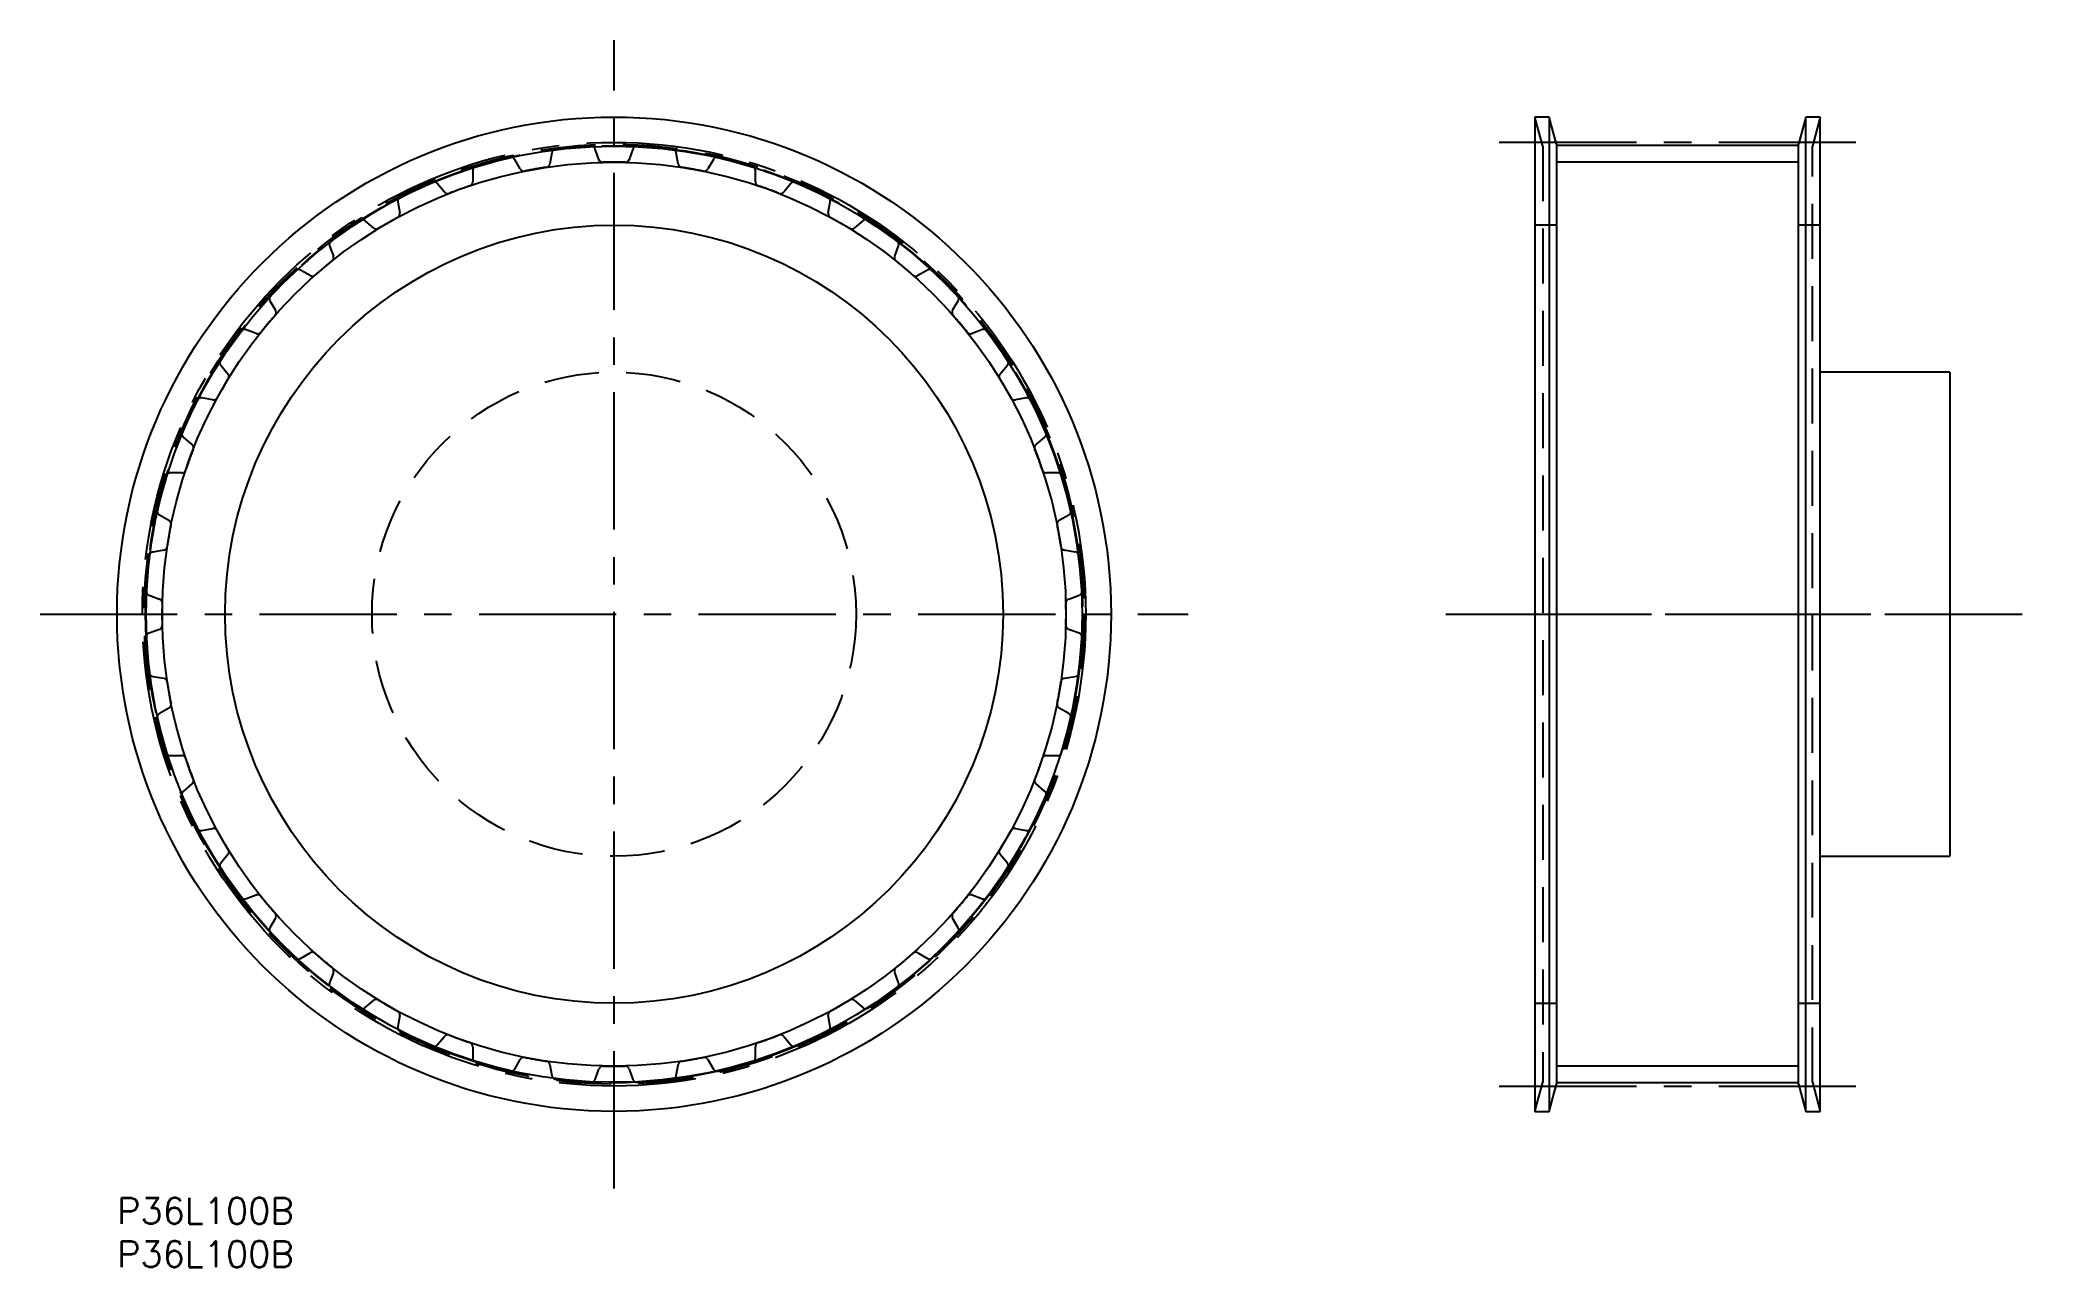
# Model space of a CAD drawing. Extents: x -9 to 222, y -8 to 134.
import ezdxf

# ---------------------------------------------------------------- set-up
doc = ezdxf.new("R2010")
doc.units = 0
doc.header["$LTSCALE"] = 0.5
for name, pattern in [('CENTER', [50.8, 31.75, -6.35, 6.35, -6.35]), ('DASHED', [19.05, 12.7, -6.35]), ('PHANTOM', [63.5, 31.75, -6.35, 6.35, -6.35, 6.35, -6.35])]:
    doc.linetypes.add(name, pattern=pattern)
for name, color, linetype in [('MSM_CENTER', 1, 'CENTER'), ('MSM_CONTINUOUS', 7, 'CONTINUOUS'), ('MSM_DASHED', 4, 'DASHED'), ('MSM_IMAGINARY', 6, 'PHANTOM'), ('MSM_NARROW', 5, 'CONTINUOUS'), ('MSM_PART_NUMBER', 7, 'CONTINUOUS')]:
    doc.layers.add(name, color=color, linetype=linetype)
doc.styles.get("Standard").update_dxf_attribs({"font": 'txt.shx', "height": 3, "bigfont": 'bigfont.shx'})

msp = doc.modelspace()

# ---------------------------------------------------------------- linework, layer by layer
at = {"layer": 'MSM_CENTER'}
for p, q in [((57.5, 1.09), (57.5, 133.91)), ((159.91, 122.08), (201.16, 122.08)), ((-8.91, 67.5), (123.91, 67.5)), ((153.72, 67.5), (222.36, 67.5)), ((161.64, 67.5), (214.44, 67.5)), ((159.91, 12.93), (201.16, 12.93))]:
    msp.add_line(p, q, dxfattribs=at)
msp.add_circle((57.5, 67.5), 54.57, dxfattribs=at)
at = {"layer": 'MSM_CONTINUOUS'}
for p, q in [((165.69, 125), (164.04, 125)), ((164.04, 125), (164.04, 10)), ((166.54, 121.85), (165.69, 125)), ((165.69, 125), (165.69, 10)), ((195.38, 125), (194.54, 121.85)), ((197.04, 125), (195.38, 125)), ((195.38, 10), (195.38, 125)), ((197.04, 10), (197.04, 125)), ((166.54, 121.85), (166.54, 13.15)), ((194.54, 121.7), (166.54, 121.7)), ((194.54, 13.15), (194.54, 121.85)), ((212.04, 95.5), (197.04, 95.5)), ((212.04, 95.5), (212.04, 39.5)), ((197.04, 39.5), (212.04, 39.5)), ((165.69, 10), (166.54, 13.15)), ((194.54, 13.31), (166.54, 13.31)), ((194.54, 13.15), (195.38, 10)), ((164.04, 10), (165.69, 10)), ((195.38, 10), (197.04, 10))]:
    msp.add_line(p, q, dxfattribs=at)
for radius in [57.5, 54.14, 45]:
    msp.add_circle((57.5, 67.5), radius, dxfattribs=at)
at = {"layer": 'MSM_DASHED'}
for p, q in [((164.94, 121.64), (164.04, 125)), ((197.04, 125), (196.14, 121.64)), ((50.31, 120.86), (50.09, 119.6)), ((55.75, 120.1), (55.31, 121.3)), ((59.69, 121.3), (59.25, 120.1)), ((64.91, 119.6), (64.69, 120.86)), ((164.94, 121.64), (164.94, 13.36)), ((196.14, 13.36), (196.14, 121.64)), ((41.15, 118.8), (41.15, 117.52)), ((46.64, 119), (46.01, 120.1)), ((68.99, 120.1), (68.36, 119)), ((73.85, 117.52), (73.85, 118.8)), ((37.87, 116.33), (37.05, 117.31)), ((77.95, 117.31), (77.13, 116.33)), ((32.49, 115.19), (32.71, 113.93)), ((82.29, 113.93), (82.51, 115.19)), ((29.69, 112.18), (28.71, 113)), ((86.29, 113), (85.31, 112.18)), ((166.54, 112.5), (164.04, 112.5)), ((197.04, 112.5), (194.54, 112.5)), ((24.59, 110.12), (25.03, 108.92)), ((89.97, 108.92), (90.41, 110.12)), ((22.35, 106.67), (21.24, 107.31)), ((93.76, 107.31), (92.65, 106.67)), ((17.69, 103.76), (18.33, 102.65)), ((96.67, 102.65), (97.31, 103.76)), ((16.08, 99.97), (14.88, 100.41)), ((100.12, 100.41), (98.92, 99.97)), ((12, 96.29), (12.82, 95.31)), ((102.18, 95.31), (103, 96.29)), ((11.07, 92.29), (9.81, 92.51)), ((105.19, 92.51), (103.93, 92.29)), ((7.69, 87.95), (8.67, 87.13)), ((106.33, 87.13), (107.31, 87.95)), ((7.48, 83.85), (6.2, 83.85)), ((108.8, 83.85), (107.52, 83.85)), ((4.9, 78.99), (6, 78.36)), ((109, 78.36), (110.1, 78.99)), ((5.4, 74.91), (4.14, 74.69)), ((110.86, 74.69), (109.6, 74.91)), ((3.7, 69.69), (4.9, 69.25)), ((110.1, 69.25), (111.3, 69.69)), ((4.9, 65.75), (3.7, 65.31)), ((111.3, 65.31), (110.1, 65.75)), ((4.14, 60.31), (5.4, 60.09)), ((109.6, 60.09), (110.86, 60.31)), ((6, 56.64), (4.9, 56.01)), ((110.1, 56.01), (109, 56.64)), ((6.2, 51.15), (7.48, 51.15)), ((107.52, 51.15), (108.8, 51.15)), ((8.67, 47.87), (7.69, 47.05)), ((107.31, 47.05), (106.33, 47.87)), ((9.81, 42.49), (11.07, 42.71)), ((103.93, 42.71), (105.19, 42.49)), ((12.82, 39.69), (12, 38.71)), ((103, 38.71), (102.18, 39.69)), ((14.88, 34.59), (16.08, 35.03)), ((98.92, 35.03), (100.12, 34.59)), ((18.33, 32.35), (17.69, 31.24)), ((97.31, 31.24), (96.67, 32.35)), ((21.24, 27.69), (22.35, 28.33)), ((92.65, 28.33), (93.76, 27.69)), ((25.03, 26.08), (24.59, 24.88)), ((90.41, 24.88), (89.97, 26.08)), ((28.71, 22), (29.69, 22.82)), ((32.71, 21.07), (32.49, 19.81)), ((82.51, 19.81), (82.29, 21.07)), ((85.31, 22.82), (86.29, 22)), ((164.04, 22.5), (166.54, 22.5)), ((194.54, 22.5), (197.04, 22.5)), ((37.05, 17.69), (37.87, 18.67)), ((77.13, 18.67), (77.95, 17.69)), ((41.15, 17.48), (41.15, 16.2)), ((73.85, 16.2), (73.85, 17.48)), ((46.01, 14.9), (46.64, 16)), ((50.09, 15.4), (50.31, 14.14)), ((55.31, 13.7), (55.75, 14.9)), ((59.25, 14.9), (59.69, 13.7)), ((64.69, 14.14), (64.91, 15.4)), ((68.36, 16), (68.99, 14.9)), ((164.04, 10), (164.94, 13.36)), ((196.14, 13.36), (197.04, 10))]:
    msp.add_line(p, q, dxfattribs=at)
for radius in [54.35, 28]:
    msp.add_circle((57.5, 67.5), radius, dxfattribs=at)
for centre, radius, start, end in [((57.5, 67.5), 54.2, 102.8348, 107.1652), ((45.57, 119.85), 0.5, 30, 102.8348), ((50.8, 120.78), 0.5, 97.1652, 170), ((57.5, 67.5), 54.19, 92.8348, 97.1652), ((54.84, 121.13), 0.5, 20, 92.8348), ((60.16, 121.13), 0.5, 87.1652, 160), ((57.5, 67.5), 54.19, 82.8348, 87.1652), ((64.2, 120.78), 0.5, 10, 82.8348), ((69.43, 119.85), 0.5, 77.1652, 150), ((57.5, 67.5), 54.19, 72.8348, 77.1652), ((41.65, 118.8), 0.5, 107.1652, 180), ((47.08, 119.25), 0.5, 210, 281.3878), ((57.5, 67.5), 52.29, 98.6122, 101.3878), ((49.6, 119.69), 0.5, 278.6122, 350), ((56.22, 120.27), 0.5, 200, 271.3878), ((57.5, 67.5), 52.28, 88.6122, 91.3878), ((58.78, 120.27), 0.5, 268.6122, 340), ((65.4, 119.69), 0.5, 190, 261.3878), ((57.5, 67.5), 52.28, 78.6122, 81.3878), ((67.92, 119.25), 0.5, 258.6122, 330), ((73.35, 118.8), 0.5, 0, 72.8348), ((32.99, 115.27), 0.5, 117.1652, 190), ((57.5, 67.5), 54.19, 112.8348, 117.1652), ((36.66, 116.99), 0.5, 40, 112.8348), ((38.25, 116.65), 0.5, 220, 291.3878), ((57.5, 67.5), 52.28, 108.6122, 111.3878), ((40.65, 117.52), 0.5, 288.6122, 0), ((74.35, 117.52), 0.5, 180, 251.3878), ((57.5, 67.5), 52.29, 68.6122, 71.3878), ((76.75, 116.65), 0.5, 248.6122, 320), ((78.34, 116.99), 0.5, 67.1652, 140), ((57.5, 67.5), 54.19, 62.8348, 67.1652), ((82.01, 115.27), 0.5, 350, 62.8348), ((57.5, 67.5), 52.28, 118.6122, 121.3878), ((32.22, 113.84), 0.5, 298.6122, 10), ((82.78, 113.84), 0.5, 170, 241.3878), ((57.5, 67.5), 52.28, 58.6122, 61.3878), ((57.5, 67.5), 54.19, 122.8348, 127.1652), ((28.39, 112.62), 0.5, 50, 122.8348), ((30.01, 112.56), 0.5, 230, 301.3878), ((84.99, 112.56), 0.5, 238.6122, 310), ((86.61, 112.62), 0.5, 57.1652, 130), ((57.5, 67.5), 54.19, 52.8348, 57.1652), ((25.06, 110.29), 0.5, 127.1652, 200), ((24.56, 108.75), 0.5, 308.6122, 20), ((90.44, 108.75), 0.5, 160, 231.3878), ((89.94, 110.29), 0.5, 340, 52.8348), ((57.5, 67.5), 54.19, 132.8348, 137.1652), ((20.99, 106.88), 0.5, 60, 132.8348), ((22.6, 107.1), 0.5, 240, 311.3878), ((57.5, 67.5), 52.28, 128.6122, 131.3878), ((57.5, 67.5), 52.29, 48.6122, 51.3878), ((92.4, 107.1), 0.5, 228.6122, 300), ((94.01, 106.88), 0.5, 47.1652, 120), ((57.5, 67.5), 54.19, 42.8348, 47.1652), ((18.12, 104.01), 0.5, 137.1652, 210), ((96.88, 104.01), 0.5, 330, 42.8348), ((57.5, 67.5), 52.28, 138.6122, 141.3878), ((17.9, 102.4), 0.5, 318.6122, 30), ((97.1, 102.4), 0.5, 150, 221.3878), ((57.5, 67.5), 52.29, 38.6122, 41.3878), ((57.5, 67.5), 54.19, 142.8348, 147.1652), ((14.71, 99.94), 0.5, 70, 142.8348), ((16.25, 100.44), 0.5, 250, 321.3878), ((98.75, 100.44), 0.5, 218.6122, 290), ((100.29, 99.94), 0.5, 37.1652, 110), ((57.5, 67.5), 54.19, 32.8348, 37.1652), ((12.38, 96.61), 0.5, 147.1652, 220), ((12.44, 94.99), 0.5, 328.6122, 40), ((102.56, 94.99), 0.5, 140, 211.3878), ((102.62, 96.61), 0.5, 320, 32.8348), ((9.73, 92.01), 0.5, 80, 152.8348), ((11.16, 92.78), 0.5, 260, 331.3878), ((57.5, 67.5), 52.28, 148.6122, 151.3878), ((57.5, 67.5), 52.29, 28.6122, 31.3878), ((103.84, 92.78), 0.5, 208.6122, 280), ((105.27, 92.01), 0.5, 27.1652, 100), ((57.5, 67.5), 54.19, 152.8348, 157.1652), ((57.5, 67.5), 54.19, 22.8348, 27.1652), ((8.01, 88.34), 0.5, 157.1652, 230), ((106.99, 88.34), 0.5, 310, 22.8348), ((57.5, 67.5), 52.28, 158.6122, 161.3878), ((8.35, 86.75), 0.5, 338.6122, 50), ((106.65, 86.75), 0.5, 130, 201.3878), ((57.5, 67.5), 52.28, 18.6122, 21.3878), ((57.5, 67.5), 54.19, 162.8348, 167.1652), ((6.2, 83.35), 0.5, 90, 162.8348), ((7.48, 84.35), 0.5, 270, 341.3878), ((107.52, 84.35), 0.5, 198.6122, 270), ((108.8, 83.35), 0.5, 17.1652, 90), ((57.5, 67.5), 54.19, 12.8348, 17.1652), ((5.15, 79.43), 0.5, 167.1652, 240), ((109.85, 79.43), 0.5, 300, 12.8348), ((57.5, 67.5), 52.29, 168.6122, 171.3878), ((5.75, 77.92), 0.5, 348.6122, 60), ((109.25, 77.92), 0.5, 120, 191.3878), ((57.5, 67.5), 52.29, 8.6122, 11.3878), ((57.5, 67.5), 54.19, 172.8348, 177.1652), ((4.22, 74.2), 0.5, 100, 172.8348), ((5.31, 75.4), 0.5, 280, 351.3878), ((109.69, 75.4), 0.5, 188.6122, 260), ((110.78, 74.2), 0.5, 7.1652, 80), ((57.5, 67.5), 54.19, 2.8348, 7.1652), ((3.87, 70.16), 0.5, 177.1652, 250), ((111.13, 70.16), 0.5, 290, 2.8348), ((4.73, 68.78), 0.5, 358.6122, 70), ((57.5, 67.5), 52.29, 178.6122, 181.3878), ((110.27, 68.78), 0.5, 110, 181.3878), ((57.5, 67.5), 52.29, 358.6122, 1.3878), ((3.87, 64.84), 0.5, 110, 182.8348), ((57.5, 67.5), 54.19, 182.8348, 187.1652), ((4.73, 66.22), 0.5, 290, 1.3878), ((110.27, 66.22), 0.5, 178.6122, 250), ((57.5, 67.5), 54.19, 352.8348, 357.1652), ((111.13, 64.84), 0.5, 357.1652, 70), ((4.22, 60.8), 0.5, 187.1652, 260), ((110.78, 60.8), 0.5, 280, 352.8348), ((5.31, 59.6), 0.5, 8.6122, 80), ((57.5, 67.5), 52.28, 188.6122, 191.3878), ((57.5, 67.5), 52.29, 348.6122, 351.3878), ((109.69, 59.6), 0.5, 100, 171.3878), ((5.15, 55.57), 0.5, 120, 192.8348), ((5.75, 57.08), 0.5, 300, 11.3878), ((109.25, 57.08), 0.5, 168.6122, 240), ((109.85, 55.57), 0.5, 347.1652, 60), ((57.5, 67.5), 54.19, 192.8348, 197.1652), ((57.5, 67.5), 54.19, 342.8348, 347.1652), ((6.2, 51.65), 0.5, 197.1652, 270), ((7.48, 50.65), 0.5, 18.6122, 90), ((107.52, 50.65), 0.5, 90, 161.3878), ((108.8, 51.65), 0.5, 270, 342.8348), ((57.5, 67.5), 52.29, 198.6122, 201.3878), ((57.5, 67.5), 52.29, 338.6122, 341.3878), ((8.01, 46.66), 0.5, 130, 202.8348), ((57.5, 67.5), 54.19, 202.8348, 207.1652), ((8.35, 48.25), 0.5, 310, 21.3878), ((57.5, 67.5), 54.19, 332.8348, 337.1652), ((106.65, 48.25), 0.5, 158.6122, 230), ((106.99, 46.66), 0.5, 337.1652, 50), ((9.73, 42.99), 0.5, 207.1652, 280), ((11.16, 42.22), 0.5, 28.6122, 100), ((57.5, 67.5), 52.29, 208.6122, 211.3878), ((57.5, 67.5), 52.28, 328.6122, 331.3878), ((103.84, 42.22), 0.5, 80, 151.3878), ((105.27, 42.99), 0.5, 260, 332.8348), ((12.44, 40.01), 0.5, 320, 31.3878), ((102.56, 40.01), 0.5, 148.6122, 220), ((12.38, 38.39), 0.5, 140, 212.8348), ((57.5, 67.5), 54.19, 212.8348, 217.1652), ((57.5, 67.5), 54.19, 322.8348, 327.1652), ((102.62, 38.39), 0.5, 327.1652, 40), ((14.71, 35.06), 0.5, 217.1652, 290), ((16.25, 34.56), 0.5, 38.6122, 110), ((57.5, 67.5), 52.28, 218.6122, 221.3878), ((57.5, 67.5), 52.29, 318.6122, 321.3878), ((98.75, 34.56), 0.5, 70, 141.3878), ((100.29, 35.06), 0.5, 250, 322.8348), ((17.9, 32.6), 0.5, 330, 41.3878), ((97.1, 32.6), 0.5, 138.6122, 210), ((18.12, 30.99), 0.5, 150, 222.8348), ((57.5, 67.5), 54.19, 222.8348, 227.1652), ((57.5, 67.5), 54.19, 312.8348, 317.1652), ((96.88, 30.99), 0.5, 317.1652, 30), ((20.99, 28.12), 0.5, 227.1652, 300), ((22.6, 27.9), 0.5, 48.6122, 120), ((57.5, 67.5), 52.28, 228.6122, 231.3878), ((57.5, 67.5), 52.29, 308.6122, 311.3878), ((92.4, 27.9), 0.5, 60, 131.3878), ((94.01, 28.12), 0.5, 240, 312.8348), ((24.56, 26.25), 0.5, 340, 51.3878), ((90.44, 26.25), 0.5, 128.6122, 200), ((25.06, 24.71), 0.5, 160, 232.8348), ((57.5, 67.5), 54.19, 232.8348, 237.1652), ((57.5, 67.5), 54.19, 302.8348, 307.1652), ((89.94, 24.71), 0.5, 307.1652, 20), ((28.39, 22.38), 0.5, 237.1652, 310), ((30.01, 22.44), 0.5, 58.6122, 130), ((57.5, 67.5), 52.29, 238.6122, 241.3878), ((32.22, 21.16), 0.5, 350, 61.3878), ((82.78, 21.16), 0.5, 118.6122, 190), ((57.5, 67.5), 52.28, 298.6122, 301.3878), ((84.99, 22.44), 0.5, 50, 121.3878), ((86.61, 22.38), 0.5, 230, 302.8348), ((32.99, 19.73), 0.5, 170, 242.8348), ((57.5, 67.5), 54.19, 242.8348, 247.1652), ((38.25, 18.35), 0.5, 68.6122, 140), ((57.5, 67.5), 52.28, 248.6122, 251.3878), ((57.5, 67.5), 52.28, 288.6122, 291.3878), ((76.75, 18.35), 0.5, 40, 111.3878), ((57.5, 67.5), 54.19, 292.8348, 297.1652), ((82.01, 19.73), 0.5, 297.1652, 10), ((36.66, 18.01), 0.5, 247.1652, 320), ((40.65, 17.48), 0.5, 0, 71.3878), ((41.65, 16.2), 0.5, 180, 252.8348), ((47.08, 15.75), 0.5, 78.6122, 150), ((57.5, 67.5), 52.29, 258.6122, 261.3878), ((57.5, 67.5), 52.29, 278.6122, 281.3878), ((67.92, 15.75), 0.5, 30, 101.3878), ((73.35, 16.2), 0.5, 287.1652, 0), ((74.35, 17.48), 0.5, 108.6122, 180), ((78.34, 18.01), 0.5, 220, 292.8348), ((57.5, 67.5), 54.19, 252.8348, 257.1652), ((45.57, 15.15), 0.5, 257.1652, 330), ((49.6, 15.31), 0.5, 10, 81.3878), ((50.8, 14.22), 0.5, 190, 262.8348), ((56.22, 14.73), 0.5, 88.6122, 160), ((57.5, 67.5), 52.29, 268.6122, 271.3878), ((58.78, 14.73), 0.5, 20, 91.3878), ((64.2, 14.22), 0.5, 277.1652, 350), ((65.4, 15.31), 0.5, 98.6122, 170), ((69.43, 15.15), 0.5, 210, 282.8348), ((57.5, 67.5), 54.19, 282.8348, 287.1652), ((57.5, 67.5), 54.19, 262.8348, 267.1652), ((54.84, 13.87), 0.5, 267.1652, 340), ((60.16, 13.87), 0.5, 200, 272.8348), ((57.5, 67.5), 54.19, 272.8348, 277.1652)]:
    msp.add_arc(centre, radius, start, end, dxfattribs=at)
at = {"layer": 'MSM_IMAGINARY'}
msp.add_circle((57.5, 67.5), 54.2, dxfattribs=at)
at = {"layer": 'MSM_NARROW'}
for p, q in [((55.88, 119.76), (55.75, 120.1)), ((59.13, 119.76), (59.25, 120.1)), ((194.54, 119.79), (166.54, 119.79)), ((194.54, 15.22), (166.54, 15.22))]:
    msp.add_line(p, q, dxfattribs=at)
msp.add_circle((57.5, 67.5), 52.28, dxfattribs=at)

# ---------------------------------------------------------------- texts
at = {"layer": 'MSM_PART_NUMBER'}
for p in [(0, -3), (0, -8)]:
    msp.add_text('P36L100B', height=3, dxfattribs=at).set_placement(p)

doc.saveas('drawing.dxf')
